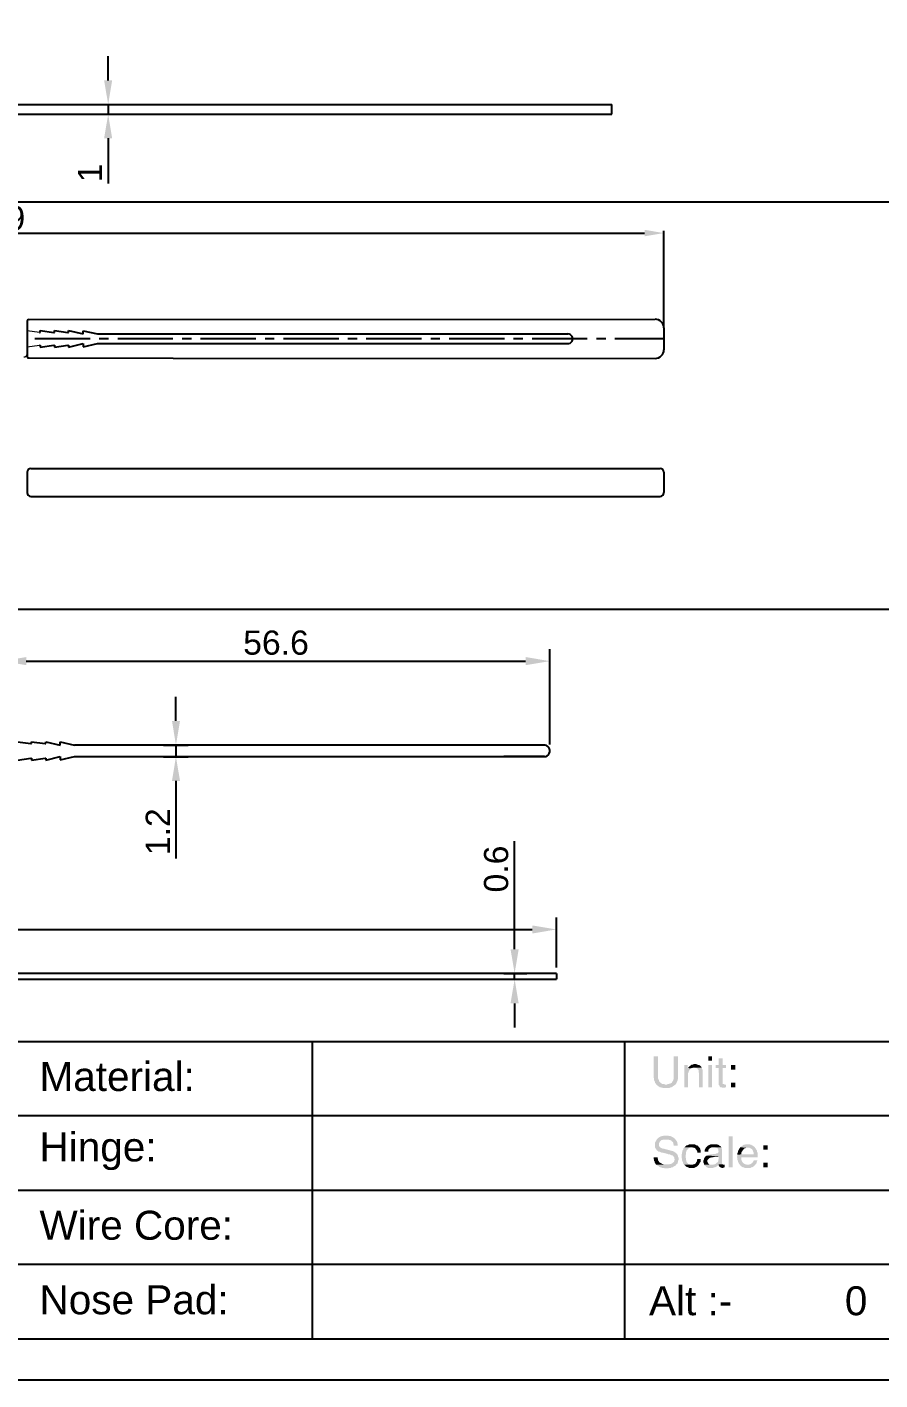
# Model space of a CAD drawing. Header units: millimetres. Extents: x 7018 to 13530, y 4187 to 5692.
# Drawn here: x 12832.3 to 12920.5, y 4951.9 to 5091.9 of the extents above; entities that cross this region are included whole.
import ezdxf

# ---------------------------------------------------------------- set-up
doc = ezdxf.new("R2010")
doc.units = ezdxf.units.MM
doc.linetypes.add('CENTER2', pattern=[28.575, 19.05, -3.175, 3.175, -3.175])
doc.linetypes.add('HIDDEN', pattern=[9.525, 6.35, -3.175])
for name, color, linetype in [('Center Line', 2, 'CENTER2'), ('Dimension', 3, 'Continuous'), ('PDF_Geometry', 7, 'Continuous')]:
    doc.layers.add(name, color=color, linetype=linetype)
doc.styles.get("Standard").update_dxf_attribs({"font": 'arial.ttf'})
doc.styles.add('样式 1', font='romant.shx')
doc.dimstyles.new('ISO-25$0', dxfattribs={"dimtxt": 2.5, "dimasz": 2.5, "dimexe": 0.5, "dimexo": 1, "dimgap": 1, "dimtad": 0, "dimtih": 1, "dimtoh": 1, "dimdec": 1, "dimzin": 10, "dimdsep": 46, "dimlunit": 6, "dimtxsty": '样式 1', "dimcen": 0, "dimclrd": 256, "dimclre": 256, "dimclrt": 7, "dimazin": 0, "dimtfac": 1, "dimtdec": 1, "dimtofl": 0, "dimtmove": 0, "dimatfit": 0, "dimfxl": 1, "dimtolj": 1, "dimtzin": 10, "dimarcsym": 0})
doc.dimstyles.new('Standard$0', dxfattribs={"dimtxt": 2.3, "dimasz": 2, "dimexe": 1, "dimexo": 1, "dimgap": 1, "dimtad": 1, "dimdec": 1, "dimzin": 0, "dimdsep": 46, "dimtxsty": 'Standard', "dimcen": 0, "dimclrd": 4, "dimclre": 4, "dimclrt": 4, "dimadec": 1, "dimazin": 0, "dimtfac": 1, "dimtdec": 1, "dimtofl": 0, "dimtmove": 0, "dimatfit": 0, "dimfxl": 1, "dimtfillclr": 256, "dimtolj": 1, "dimtzin": 0, "dimlwd": -1, "dimlwe": -1, "dimarcsym": 1})

# ---------------------------------------------------------------- blocks, each defined once
blk = doc.blocks.new('*D2847')
at = {"layer": 'Defpoints', "color": 0, "transparency": 16777216}
for p in [(12898.16, 5070.57), (12757.3, 5061.56), (12898.16, 5060.76)]:
    blk.add_point(p, dxfattribs=at)
at = {"layer": 'Dimension', "color": 3, "transparency": 16777216}
for p, q in [((12757.3, 5061.81), (12757.3, 5070.82)), ((12759.3, 5070.57), (12896.16, 5070.57)), ((12898.16, 5061.01), (12898.16, 5070.82))]:
    blk.add_line(p, q, dxfattribs=at)
for points in [[(12759.3, 5070.91), (12759.3, 5070.24), (12757.3, 5070.57)], [(12896.16, 5070.91), (12896.16, 5070.24), (12898.16, 5070.57)]]:
    blk.add_solid(points, dxfattribs=at)
at = {"layer": 'Dimension', "transparency": 16777216, "insert": (12827.73, 5072.1), "char_height": 2.5, "attachment_point": 5}
blk.add_mtext('\\A1;140.9', dxfattribs=at)
blk = doc.blocks.new('*D1930')
at = {"layer": 'Defpoints', "color": 0, "transparency": 16777216}
for p in [(12880.99, 4993.95), (12880.99, 4993.35), (12882.72, 4993.35)]:
    blk.add_point(p, dxfattribs=at)
at = {"layer": 'Dimension', "color": 0, "lineweight": -2, "transparency": 16777216}
for p, q in [((12882.72, 4996.45), (12882.72, 5007.65)), ((12881.61, 4993.95), (12883.97, 4993.95)), ((12881.61, 4993.35), (12883.97, 4993.35)), ((12882.72, 4993.35), (12882.72, 4993.95)), ((12882.72, 4990.85), (12882.72, 4988.35))]:
    blk.add_line(p, q, dxfattribs=at)
at = {"layer": 'Dimension', "color": 0, "transparency": 16777216}
for points in [[(12882.3, 4996.45), (12883.14, 4996.45), (12882.72, 4993.95)], [(12882.3, 4990.85), (12883.14, 4990.85), (12882.72, 4993.35)]]:
    blk.add_solid(points, dxfattribs=at)
at = {"layer": 'Dimension', "color": 0, "transparency": 16777216, "insert": (12880.82, 5004.75), "char_height": 2.5, "attachment_point": 5, "rotation": 90}
blk.add_mtext('0.6', dxfattribs=at)
blk = doc.blocks.new('*D2857')
at = {"layer": 'Defpoints', "color": 0, "transparency": 16777216}
for p in [(12886.36, 5026.27), (12829.71, 5018.48), (12886.36, 5017.02)]:
    blk.add_point(p, dxfattribs=at)
at = {"layer": 'Dimension', "color": 0, "lineweight": -2, "transparency": 16777216}
for p, q in [((12829.71, 5019.11), (12829.71, 5027.52)), ((12886.36, 5017.65), (12886.36, 5027.52)), ((12832.21, 5026.27), (12883.86, 5026.27))]:
    blk.add_line(p, q, dxfattribs=at)
at = {"layer": 'Dimension', "color": 0, "transparency": 16777216}
for points in [[(12832.21, 5026.69), (12832.21, 5025.85), (12829.71, 5026.27)], [(12883.86, 5026.69), (12883.86, 5025.85), (12886.36, 5026.27)]]:
    blk.add_solid(points, dxfattribs=at)
at = {"layer": 'Dimension', "color": 0, "transparency": 16777216, "insert": (12858.04, 5028.17), "char_height": 2.5, "attachment_point": 5}
blk.add_mtext('56.6', dxfattribs=at)
blk = doc.blocks.new('*D2858')
at = {"layer": 'Defpoints', "color": 0, "transparency": 16777216}
for p in [(12887.05, 4998.5), (12747.72, 4993.95), (12887.05, 4993.95)]:
    blk.add_point(p, dxfattribs=at)
at = {"layer": 'Dimension', "color": 0, "lineweight": -2, "transparency": 16777216}
for p, q in [((12747.72, 4994.57), (12747.72, 4999.75)), ((12887.05, 4994.57), (12887.05, 4999.75)), ((12750.22, 4998.5), (12884.55, 4998.5))]:
    blk.add_line(p, q, dxfattribs=at)
at = {"layer": 'Dimension', "color": 0, "transparency": 16777216}
for points in [[(12750.22, 4998.91), (12750.22, 4998.08), (12747.72, 4998.5)], [(12884.55, 4998.91), (12884.55, 4998.08), (12887.05, 4998.5)]]:
    blk.add_solid(points, dxfattribs=at)
at = {"layer": 'Dimension', "color": 0, "transparency": 16777216, "insert": (12817.39, 5000.4), "char_height": 2.5, "attachment_point": 5}
blk.add_mtext('139.3', dxfattribs=at)
blk = doc.blocks.new('*D2859')
at = {"layer": 'Defpoints', "color": 0, "transparency": 16777216}
for p in [(12845.77, 5017.58), (12845.77, 5016.38), (12847.69, 5016.38)]:
    blk.add_point(p, dxfattribs=at)
at = {"layer": 'Dimension', "color": 0, "lineweight": -2, "transparency": 16777216}
for p, q in [((12847.69, 5020.08), (12847.69, 5022.58)), ((12846.39, 5017.58), (12848.94, 5017.58)), ((12847.69, 5017.58), (12847.69, 5016.38)), ((12846.39, 5016.38), (12848.94, 5016.38)), ((12847.69, 5013.88), (12847.69, 5005.84))]:
    blk.add_line(p, q, dxfattribs=at)
at = {"layer": 'Dimension', "color": 0, "transparency": 16777216}
for points in [[(12847.28, 5020.08), (12848.11, 5020.08), (12847.69, 5017.58)], [(12847.28, 5013.88), (12848.11, 5013.88), (12847.69, 5016.38)]]:
    blk.add_solid(points, dxfattribs=at)
at = {"layer": 'Dimension', "color": 0, "transparency": 16777216, "insert": (12845.81, 5008.61), "char_height": 2.5, "attachment_point": 5, "rotation": 90}
blk.add_mtext('1.2', dxfattribs=at)
blk = doc.blocks.new('*D2941')
at = {"layer": 'Defpoints', "color": 0, "transparency": 16777216}
for p in [(12840.68, 5083.88), (12840.68, 5082.88), (12840.68, 5082.88)]:
    blk.add_point(p, dxfattribs=at)
at = {"layer": 'Dimension', "color": 0, "lineweight": -2, "transparency": 16777216}
for p, q in [((12840.68, 5086.38), (12840.68, 5088.88)), ((12840.68, 5083.88), (12840.68, 5082.88)), ((12841.3, 5083.88), (12841.93, 5083.88)), ((12841.3, 5082.88), (12841.93, 5082.88)), ((12840.68, 5080.38), (12840.68, 5075.71))]:
    blk.add_line(p, q, dxfattribs=at)
at = {"layer": 'Dimension', "color": 0, "transparency": 16777216}
for points in [[(12840.26, 5086.38), (12841.09, 5086.38), (12840.68, 5083.88)], [(12840.26, 5080.38), (12841.09, 5080.38), (12840.68, 5082.88)]]:
    blk.add_solid(points, dxfattribs=at)
at = {"layer": 'Dimension', "color": 0, "transparency": 16777216, "insert": (12838.8, 5076.8), "char_height": 2.5, "attachment_point": 5, "rotation": 90}
blk.add_mtext('1', dxfattribs=at)

msp = doc.modelspace()

# ---------------------------------------------------------------- hatches: boundary and pattern name
at = {"transparency": 33554559}
for points in [[(12897.553, 4985.378), (12897.101, 4985.378), (12897.101, 4983.166), (12897.147, 4983.076), (12897.147, 4982.895), (12897.192, 4982.805), (12897.237, 4982.715), (12897.237, 4982.624), (12897.282, 4982.579), (12897.327, 4982.534), (12897.372, 4982.444), (12898.365, 4982.444), (12898.275, 4982.444), (12898.185, 4982.489), (12898.004, 4982.489), (12897.959, 4982.534), (12897.869, 4982.579), (12897.824, 4982.624), (12897.778, 4982.67), (12897.733, 4982.715), (12897.688, 4982.76), (12897.643, 4982.85), (12897.643, 4982.895), (12897.598, 4982.986), (12897.553, 4983.076), (12897.553, 4983.347)], [(12899.629, 4985.378), (12899.178, 4985.378), (12899.178, 4983.347), (12899.178, 4983.031), (12899.132, 4982.94), (12899.132, 4982.895), (12899.087, 4982.805), (12899.042, 4982.76), (12898.997, 4982.67), (12898.952, 4982.624), (12898.862, 4982.579), (12898.816, 4982.534), (12898.726, 4982.534), (12898.636, 4982.489), (12898.546, 4982.489), (12898.455, 4982.444), (12897.372, 4982.444), (12897.417, 4982.399), (12897.462, 4982.354), (12897.553, 4982.309), (12897.598, 4982.263), (12897.688, 4982.218), (12897.733, 4982.173), (12897.824, 4982.173), (12897.914, 4982.128), (12898.004, 4982.128), (12898.094, 4982.083), (12898.726, 4982.083), (12898.816, 4982.128), (12898.907, 4982.173), (12898.952, 4982.173), (12899.042, 4982.218), (12899.087, 4982.263), (12899.178, 4982.309), (12899.223, 4982.354), (12899.313, 4982.399), (12899.313, 4982.444), (12899.403, 4982.489), (12899.448, 4982.579), (12899.493, 4982.624), (12899.493, 4982.715), (12899.539, 4982.805), (12899.584, 4982.85), (12899.584, 4982.94), (12899.629, 4983.031), (12899.629, 4983.347)], [(12903.149, 4984.926), (12903.149, 4985.378), (12902.743, 4985.378), (12902.743, 4984.926)], [(12904.232, 4985.152), (12903.826, 4985.152), (12903.826, 4984.475), (12903.51, 4984.475), (12903.51, 4984.159), (12903.826, 4984.159), (12903.826, 4982.444), (12903.871, 4982.354), (12903.916, 4982.309), (12903.916, 4982.263), (12903.962, 4982.218), (12904.007, 4982.173), (12904.097, 4982.173), (12904.187, 4982.128), (12904.458, 4982.128), (12904.593, 4982.173), (12904.593, 4982.444), (12904.458, 4982.444), (12904.368, 4982.489), (12904.277, 4982.489), (12904.232, 4982.534), (12904.232, 4984.159), (12904.593, 4984.159), (12904.593, 4984.475), (12904.232, 4984.475)], [(12900.622, 4984.475), (12900.261, 4984.475), (12900.261, 4982.173), (12900.667, 4982.173), (12900.667, 4983.392), (12900.667, 4983.617), (12900.712, 4983.708), (12900.712, 4983.798), (12900.757, 4983.843), (12900.802, 4983.933), (12900.847, 4983.978), (12900.847, 4983.978), (12900.893, 4984.069), (12900.938, 4984.114), (12900.622, 4984.159)], [(12901.344, 4984.565), (12901.254, 4984.565), (12901.163, 4984.52), (12901.073, 4984.52), (12900.983, 4984.475), (12900.938, 4984.43), (12900.847, 4984.385), (12900.802, 4984.339), (12900.712, 4984.249), (12900.622, 4984.159), (12900.938, 4984.114), (12901.028, 4984.159), (12901.118, 4984.159), (12901.163, 4984.204), (12902.066, 4984.204), (12902.021, 4984.294), (12901.976, 4984.339), (12901.931, 4984.385), (12901.885, 4984.43), (12901.795, 4984.475), (12901.705, 4984.475), (12901.66, 4984.52), (12901.57, 4984.52), (12901.479, 4984.565)], [(12902.066, 4984.204), (12901.254, 4984.204), (12901.344, 4984.204), (12901.434, 4984.159), (12901.524, 4984.159), (12901.615, 4984.114), (12901.66, 4984.069), (12901.66, 4984.024), (12901.705, 4983.978), (12901.75, 4983.933), (12901.75, 4983.708), (12901.795, 4983.617), (12901.795, 4982.173), (12902.156, 4982.173), (12902.156, 4983.978), (12902.111, 4984.069), (12902.111, 4984.159)], [(12903.149, 4982.173), (12903.149, 4984.475), (12902.743, 4984.475), (12902.743, 4982.173)], [(12905.541, 4983.978), (12905.541, 4984.475), (12905.09, 4984.475), (12905.09, 4983.978)], [(12905.541, 4982.173), (12905.541, 4982.624), (12905.09, 4982.624), (12905.09, 4982.173)], [(12897.462, 4976.802), (12897.417, 4976.757), (12897.372, 4976.667), (12897.327, 4976.577), (12897.282, 4976.532), (12897.237, 4976.441), (12897.237, 4975.945), (12897.282, 4975.855), (12897.327, 4975.809), (12897.372, 4975.719), (12897.417, 4975.674), (12897.417, 4975.629), (12897.508, 4975.584), (12897.553, 4975.539), (12897.643, 4975.494), (12897.733, 4975.494), (12897.824, 4975.448), (12897.914, 4975.403), (12898.004, 4975.403), (12898.546, 4975.268), (12898.636, 4975.223), (12898.771, 4975.223), (12898.862, 4975.178), (12898.952, 4975.133), (12898.997, 4975.133), (12899.087, 4975.087), (12899.132, 4975.042), (12899.132, 4975.042), (12899.178, 4974.952), (12899.223, 4974.907), (12899.223, 4974.817), (12899.268, 4974.726), (12899.268, 4974.636), (12899.223, 4974.591), (12899.223, 4974.501), (12899.178, 4974.41), (12899.087, 4974.365), (12899.042, 4974.32), (12899.042, 4974.32), (12898.952, 4974.275), (12898.907, 4974.23), (12898.816, 4974.23), (12898.726, 4974.185), (12898.455, 4974.185), (12897.372, 4974.14), (12897.462, 4974.094), (12897.508, 4974.049), (12897.598, 4974.004), (12897.643, 4973.959), (12897.733, 4973.914), (12897.778, 4973.869), (12897.869, 4973.869), (12897.959, 4973.824), (12898.139, 4973.824), (12898.23, 4973.779), (12898.636, 4973.779), (12898.726, 4973.824), (12898.907, 4973.824), (12898.952, 4973.869), (12899.042, 4973.869), (12899.132, 4973.914), (12899.178, 4973.959), (12899.268, 4974.004), (12899.313, 4974.049), (12899.358, 4974.049), (12899.403, 4974.094), (12899.448, 4974.185), (12899.539, 4974.23), (12899.584, 4974.32), (12899.584, 4974.365), (12899.629, 4974.456), (12899.629, 4974.546), (12899.674, 4974.636), (12899.674, 4974.862), (12899.629, 4974.952), (12899.629, 4975.042), (12899.584, 4975.133), (12899.539, 4975.178), (12899.539, 4975.268), (12899.448, 4975.313), (12899.448, 4975.313), (12899.403, 4975.358), (12899.358, 4975.403), (12899.268, 4975.448), (12899.223, 4975.494), (12899.132, 4975.539), (12899.042, 4975.584), (12898.952, 4975.584), (12898.816, 4975.629), (12898.275, 4975.764), (12898.275, 4975.764), (12898.139, 4975.809), (12898.049, 4975.809), (12897.959, 4975.855), (12897.869, 4975.9), (12897.824, 4975.9), (12897.778, 4975.945), (12897.733, 4975.99), (12897.688, 4976.035), (12897.643, 4976.125), (12897.643, 4976.351), (12897.688, 4976.441), (12897.733, 4976.532), (12897.778, 4976.577), (12897.824, 4976.622), (12897.869, 4976.667), (12897.914, 4976.712), (12898.004, 4976.712), (12898.094, 4976.757), (12898.365, 4976.757)], [(12898.365, 4977.163), (12898.139, 4977.163), (12898.049, 4977.118), (12897.959, 4977.118), (12897.869, 4977.073), (12897.824, 4977.073), (12897.733, 4977.028), (12897.688, 4976.983), (12897.598, 4976.938), (12897.553, 4976.893), (12897.508, 4976.848), (12897.462, 4976.802), (12898.365, 4976.757), (12898.636, 4976.757), (12898.726, 4976.712), (12898.816, 4976.712), (12898.862, 4976.667), (12898.952, 4976.622), (12898.952, 4976.577), (12899.042, 4976.532), (12899.087, 4976.486), (12899.132, 4976.396), (12899.132, 4976.306), (12899.178, 4976.216), (12899.178, 4976.125), (12899.584, 4976.125), (12899.584, 4976.306), (12899.539, 4976.396), (12899.539, 4976.486), (12899.493, 4976.577), (12899.448, 4976.622), (12899.403, 4976.712), (12899.358, 4976.757), (12899.313, 4976.848), (12899.223, 4976.893), (12899.223, 4976.893), (12899.132, 4976.983), (12899.087, 4976.983), (12898.997, 4977.028), (12898.907, 4977.073), (12898.862, 4977.118), (12898.681, 4977.118), (12898.591, 4977.163), (12898.501, 4977.163)], [(12904.864, 4973.869), (12904.864, 4977.073), (12905.27, 4977.073), (12905.27, 4973.869)], [(12900.306, 4975.945), (12900.216, 4975.855), (12900.17, 4975.809), (12900.17, 4975.719), (12900.125, 4975.674), (12900.08, 4975.584), (12900.08, 4975.494), (12900.035, 4975.403), (12900.035, 4975.313), (12899.99, 4975.223), (12899.99, 4974.862), (12900.035, 4974.771), (12900.035, 4974.591), (12900.08, 4974.501), (12900.125, 4974.41), (12900.125, 4974.32), (12900.17, 4974.275), (12900.216, 4974.185), (12900.261, 4974.14), (12901.028, 4974.14), (12900.893, 4974.14), (12900.847, 4974.185), (12900.757, 4974.23), (12900.667, 4974.23), (12900.622, 4974.32), (12900.577, 4974.365), (12900.531, 4974.41), (12900.486, 4974.501), (12900.486, 4974.546), (12900.441, 4974.636), (12900.441, 4974.817), (12900.396, 4974.952), (12900.396, 4975.133), (12900.441, 4975.223), (12900.441, 4975.403), (12900.486, 4975.494), (12900.486, 4975.584), (12900.531, 4975.629), (12900.577, 4975.674), (12900.577, 4975.719), (12900.667, 4975.764), (12900.712, 4975.855), (12900.802, 4975.9), (12900.847, 4975.9), (12900.938, 4975.945), (12901.028, 4975.945)], [(12901.073, 4976.261), (12900.802, 4976.261), (12900.712, 4976.216), (12900.622, 4976.171), (12900.531, 4976.171), (12900.486, 4976.125), (12900.396, 4976.035), (12900.351, 4975.99), (12900.306, 4975.945), (12901.118, 4975.945), (12901.208, 4975.9), (12901.299, 4975.9), (12901.389, 4975.855), (12901.434, 4975.809), (12901.479, 4975.719), (12901.524, 4975.674), (12901.57, 4975.584), (12901.615, 4975.494), (12901.615, 4975.403), (12901.976, 4975.403), (12901.976, 4975.629), (12901.931, 4975.674), (12901.931, 4975.764), (12901.885, 4975.855), (12901.84, 4975.9), (12901.795, 4975.99), (12901.705, 4976.035), (12901.705, 4976.08), (12901.66, 4976.125), (12901.57, 4976.171), (12901.479, 4976.171), (12901.434, 4976.216), (12901.344, 4976.261), (12901.163, 4976.261)], [(12902.562, 4975.087), (12902.517, 4975.042), (12902.427, 4974.997), (12902.427, 4974.952), (12902.382, 4974.907), (12902.337, 4974.817), (12902.292, 4974.771), (12902.292, 4974.681), (12902.247, 4974.591), (12902.247, 4974.365), (12902.292, 4974.275), (12902.292, 4974.185), (12902.337, 4974.14), (12903.059, 4974.14), (12902.923, 4974.14), (12902.833, 4974.185), (12902.788, 4974.23), (12902.743, 4974.275), (12902.698, 4974.365), (12902.653, 4974.456), (12902.653, 4974.591), (12902.698, 4974.681), (12902.743, 4974.726), (12902.788, 4974.771), (12902.833, 4974.817), (12902.923, 4974.862), (12903.014, 4974.862), (12903.104, 4974.907), (12903.194, 4974.907), (12903.555, 4974.997), (12903.736, 4974.997), (12903.826, 4975.042)], [(12904.097, 4975.945), (12903.285, 4975.945), (12903.465, 4975.945), (12903.51, 4975.9), (12903.6, 4975.9), (12903.691, 4975.855), (12903.736, 4975.809), (12903.781, 4975.719), (12903.781, 4975.629), (12903.826, 4975.539), (12903.826, 4975.539), (12903.781, 4975.448), (12903.781, 4975.403), (12903.736, 4975.358), (12903.646, 4975.313), (12903.6, 4975.313), (12903.51, 4975.268), (12903.014, 4975.223), (12902.878, 4975.178), (12902.788, 4975.178), (12902.698, 4975.133), (12902.653, 4975.133), (12902.562, 4975.087), (12903.826, 4975.042), (12903.826, 4974.726), (12903.781, 4974.636), (12903.781, 4974.501), (12903.736, 4974.41), (12903.646, 4974.365), (12903.6, 4974.32), (12903.555, 4974.275), (12903.51, 4974.23), (12903.42, 4974.185), (12903.33, 4974.185), (12903.239, 4974.14), (12902.337, 4974.14), (12902.382, 4974.049), (12902.472, 4974.004), (12902.517, 4973.959), (12902.562, 4973.914), (12902.653, 4973.869), (12902.743, 4973.824), (12903.285, 4973.824), (12903.33, 4973.869), (12903.42, 4973.869), (12903.51, 4973.914), (12903.6, 4973.959), (12903.646, 4974.004), (12903.736, 4974.094), (12903.736, 4974.094), (12903.826, 4974.185), (12904.232, 4974.185), (12904.187, 4974.275), (12904.187, 4975.719), (12904.142, 4975.809), (12904.142, 4975.9)], [(12903.33, 4976.261), (12903.014, 4976.261), (12902.923, 4976.216), (12902.833, 4976.171), (12902.788, 4976.171), (12902.698, 4976.125), (12902.653, 4976.08), (12902.608, 4976.035), (12902.562, 4975.99), (12902.517, 4975.945), (12902.472, 4975.855), (12902.427, 4975.764), (12902.382, 4975.674), (12902.382, 4975.494), (12902.743, 4975.494), (12902.743, 4975.629), (12902.788, 4975.719), (12902.833, 4975.764), (12902.878, 4975.855), (12902.923, 4975.855), (12903.014, 4975.9), (12903.104, 4975.945), (12904.097, 4975.945), (12904.052, 4976.035), (12903.962, 4976.08), (12903.916, 4976.125), (12903.871, 4976.171), (12903.781, 4976.216), (12903.736, 4976.216), (12903.646, 4976.261), (12903.42, 4976.261)], [(12906.85, 4976.261), (12906.624, 4976.261), (12906.534, 4976.216), (12906.444, 4976.216), (12906.354, 4976.171), (12906.308, 4976.125), (12906.218, 4976.08), (12906.173, 4976.035), (12906.083, 4975.99), (12906.038, 4975.945), (12906.85, 4975.9), (12907.031, 4975.9), (12907.121, 4975.855), (12907.166, 4975.809), (12907.256, 4975.764), (12907.301, 4975.719), (12907.301, 4975.719), (12907.346, 4975.629), (12907.392, 4975.584), (12907.392, 4975.494), (12907.437, 4975.403), (12907.437, 4975.223), (12906.173, 4975.223), (12905.767, 4975.178), (12905.767, 4975.087), (12905.722, 4974.997), (12905.722, 4974.907), (12905.767, 4974.817), (12905.767, 4974.636), (12905.812, 4974.546), (12905.812, 4974.456), (12905.857, 4974.41), (12905.902, 4974.32), (12905.947, 4974.23), (12905.992, 4974.185), (12906.038, 4974.14), (12906.85, 4974.14), (12906.76, 4974.14), (12906.669, 4974.185), (12906.579, 4974.185), (12906.489, 4974.23), (12906.444, 4974.275), (12906.354, 4974.32), (12906.308, 4974.365), (12906.308, 4974.41), (12906.263, 4974.456), (12906.218, 4974.546), (12906.218, 4974.591), (12906.173, 4974.681), (12906.173, 4974.907), (12907.843, 4974.907), (12907.843, 4975.403), (12907.798, 4975.494), (12907.798, 4975.584), (12907.753, 4975.674), (12907.707, 4975.719), (12907.662, 4975.809), (12907.617, 4975.855), (12907.572, 4975.945), (12907.527, 4975.99), (12907.482, 4976.035), (12907.392, 4976.08), (12907.346, 4976.125), (12907.256, 4976.171), (12907.211, 4976.216), (12907.121, 4976.216), (12907.031, 4976.261), (12906.94, 4976.261)], [(12906.038, 4975.945), (12906.038, 4975.9), (12905.947, 4975.809), (12905.947, 4975.764), (12905.902, 4975.674), (12905.857, 4975.629), (12905.812, 4975.539), (12905.812, 4975.448), (12905.767, 4975.358), (12905.767, 4975.178), (12906.173, 4975.223), (12906.173, 4975.403), (12906.218, 4975.494), (12906.263, 4975.539), (12906.308, 4975.629), (12906.354, 4975.674), (12906.354, 4975.719), (12906.444, 4975.764), (12906.489, 4975.855), (12906.579, 4975.855), (12906.669, 4975.9), (12906.85, 4975.9)], [(12908.881, 4975.719), (12908.881, 4976.171), (12908.43, 4976.171), (12908.43, 4975.719)], [(12897.508, 4974.907), (12897.101, 4974.907), (12897.101, 4974.726), (12897.147, 4974.636), (12897.147, 4974.546), (12897.192, 4974.501), (12897.192, 4974.41), (12897.237, 4974.32), (12897.282, 4974.275), (12897.327, 4974.185), (12897.372, 4974.14), (12898.455, 4974.185), (12898.139, 4974.185), (12898.049, 4974.23), (12897.959, 4974.23), (12897.914, 4974.275), (12897.824, 4974.32), (12897.778, 4974.365), (12897.733, 4974.365), (12897.688, 4974.41), (12897.643, 4974.501), (12897.598, 4974.546), (12897.553, 4974.636), (12897.553, 4974.726), (12897.508, 4974.817)], [(12901.976, 4974.726), (12901.615, 4974.726), (12901.615, 4974.681), (12901.57, 4974.591), (12901.57, 4974.501), (12901.524, 4974.41), (12901.479, 4974.365), (12901.434, 4974.275), (12901.344, 4974.23), (12901.299, 4974.185), (12901.208, 4974.185), (12901.118, 4974.14), (12900.261, 4974.14), (12900.306, 4974.094), (12900.396, 4974.049), (12900.441, 4973.959), (12900.531, 4973.914), (12900.577, 4973.914), (12900.667, 4973.869), (12900.757, 4973.824), (12901.299, 4973.824), (12901.389, 4973.869), (12901.479, 4973.914), (12901.57, 4973.959), (12901.615, 4974.004), (12901.66, 4974.049), (12901.705, 4974.094), (12901.75, 4974.14), (12901.795, 4974.185), (12901.84, 4974.275), (12901.885, 4974.365), (12901.931, 4974.41), (12901.976, 4974.501), (12901.976, 4974.591)], [(12904.232, 4974.185), (12903.826, 4974.185), (12903.826, 4974.094), (12904.323, 4974.14), (12904.323, 4974.14)], [(12904.458, 4974.14), (12904.323, 4974.14), (12903.826, 4974.094), (12903.871, 4974.004), (12903.916, 4973.959), (12903.916, 4973.959), (12903.962, 4973.869), (12904.052, 4973.869), (12904.142, 4973.824), (12904.323, 4973.824), (12904.368, 4973.869), (12904.458, 4973.869)], [(12907.843, 4974.591), (12907.437, 4974.591), (12907.437, 4974.546), (12907.392, 4974.456), (12907.346, 4974.41), (12907.301, 4974.32), (12907.211, 4974.275), (12907.166, 4974.23), (12907.076, 4974.185), (12907.031, 4974.185), (12906.94, 4974.14), (12906.038, 4974.14), (12906.083, 4974.049), (12906.128, 4974.004), (12906.218, 4973.959), (12906.263, 4973.914), (12906.354, 4973.869), (12906.444, 4973.869), (12906.534, 4973.824), (12907.121, 4973.824), (12907.166, 4973.869), (12907.256, 4973.869), (12907.346, 4973.914), (12907.392, 4973.959), (12907.482, 4974.004), (12907.527, 4974.049), (12907.572, 4974.14), (12907.662, 4974.185), (12907.707, 4974.275), (12907.753, 4974.32), (12907.753, 4974.41), (12907.798, 4974.501)], [(12908.881, 4973.869), (12908.881, 4974.365), (12908.43, 4974.365), (12908.43, 4973.869)]]:
    msp.add_hatch(color=256, dxfattribs=at).paths.add_polyline_path(points)

# ---------------------------------------------------------------- linework, layer by layer
for p, q in [((12754.826, 5083.884), (12892.77, 5083.884)), ((12754.826, 5082.884), (12892.77, 5082.884)), ((12892.77, 5082.884), (12892.77, 5083.884)), ((12661.493, 5073.816), (13057.931, 5073.816)), ((12661.493, 5031.644), (13057.931, 5031.644)), ((12831.292, 5017.933), (12832.681, 5017.733)), ((12832.681, 5017.733), (12832.76, 5017.733)), ((12832.76, 5017.733), (12832.76, 5017.933)), ((12832.76, 5017.933), (12834.148, 5017.733)), ((12834.148, 5017.733), (12834.227, 5017.733)), ((12834.227, 5017.733), (12834.227, 5017.933)), ((12834.227, 5017.933), (12835.712, 5017.583)), ((12835.712, 5017.583), (12835.712, 5017.901)), ((12835.712, 5017.901), (12837.212, 5017.583)), ((12831.292, 5016.033), (12832.681, 5016.233)), ((12832.681, 5016.233), (12832.76, 5016.233)), ((12832.76, 5016.233), (12832.76, 5016.033)), ((12832.76, 5016.033), (12834.148, 5016.233)), ((12834.148, 5016.233), (12834.227, 5016.233)), ((12834.227, 5016.033), (12835.712, 5016.383)), ((12834.227, 5016.233), (12834.227, 5016.033)), ((12835.712, 5016.383), (12835.712, 5016.065)), ((12835.712, 5016.065), (12837.212, 5016.383)), ((12887.051, 4993.946), (12747.72, 4993.946)), ((12747.72, 4993.346), (12887.051, 4993.346)), ((12887.051, 4993.946), (12887.051, 4993.346)), ((12648.676, 4956.132), (13057.931, 4956.132))]:
    msp.add_line(p, q)
at = {"ltscale": 1000}
for p, q in [((12832.291, 5061.412), (12832.291, 5057.846)), ((12832.291, 5060.465), (12832.291, 5058.794)), ((12832.491, 5061.612), (12897.258, 5061.655)), ((12898.159, 5060.755), (12898.159, 5058.503)), ((12832.491, 5057.646), (12847.385, 5057.636)), ((12847.385, 5057.636), (12897.258, 5057.603)), ((12832.291, 5045.814), (12832.291, 5043.714)), ((12832.691, 5046.214), (12897.759, 5046.214)), ((12898.159, 5045.814), (12898.159, 5043.714)), ((12832.691, 5043.314), (12897.759, 5043.314))]:
    msp.add_line(p, q, dxfattribs=at)
at = {"color": 11}
for p, q in [((12833.658, 5060.279), (12833.658, 5060.479)), ((12833.658, 5060.479), (12835.047, 5060.279)), ((12835.126, 5060.279), (12835.126, 5060.479)), ((12835.126, 5060.479), (12836.514, 5060.279)), ((12836.593, 5060.279), (12836.593, 5060.479)), ((12836.593, 5060.479), (12838.078, 5060.129)), ((12838.078, 5060.129), (12838.078, 5060.447)), ((12838.078, 5060.447), (12839.578, 5060.129)), ((12833.579, 5060.279), (12833.658, 5060.279)), ((12835.047, 5060.279), (12835.126, 5060.279)), ((12836.514, 5060.279), (12836.593, 5060.279)), ((12836.593, 5058.779), (12838.078, 5059.129)), ((12838.078, 5059.129), (12838.078, 5058.811)), ((12838.078, 5058.811), (12839.578, 5059.129)), ((12839.578, 5060.129), (12888.219, 5060.129)), ((12839.578, 5059.129), (12888.208, 5059.129)), ((12833.579, 5058.979), (12833.658, 5058.979)), ((12833.658, 5058.979), (12833.658, 5058.779)), ((12833.658, 5058.779), (12835.047, 5058.979)), ((12835.047, 5058.979), (12835.126, 5058.979)), ((12835.126, 5058.979), (12835.126, 5058.779)), ((12835.126, 5058.779), (12836.514, 5058.979)), ((12836.514, 5058.979), (12836.593, 5058.979)), ((12836.593, 5058.979), (12836.593, 5058.779))]:
    msp.add_line(p, q, dxfattribs=at)
msp.add_lwpolyline([(13061.969, 4951.873), (13061.969, 5248.873), (12641.969, 5248.873), (12641.969, 4951.873)], close=True)
msp.add_lwpolyline([(12837.212, 5016.383), (12881.158, 5016.383), (12885.794, 5016.383, 1.0093016), (12885.716, 5017.583), (12837.212, 5017.583)], format="xyb")
for points in [[(12885.799, 5016.383), (12881.611, 5016.384)], [(12661.493, 4986.912), (13057.931, 4986.912)], [(12861.763, 4986.912), (12861.763, 4956.132)], [(12894.078, 4986.912), (12894.078, 4956.132)], [(12661.493, 4979.24), (12957.624, 4979.24)], [(12661.493, 4971.522), (13010.564, 4971.522)], [(12661.493, 4963.849), (12957.624, 4963.849)]]:
    msp.add_lwpolyline(points)
at = {"ltscale": 1000}
for centre, radius, start, end in [((12832.491, 5061.412), 0.2, 90.03794, 180), ((12897.259, 5060.755), 0.9, 0, 90.03794), ((12832.491, 5057.846), 0.2, 180, 269.96207), ((12897.259, 5058.503), 0.9, 269.96207, 0), ((12832.691, 5045.814), 0.4, 90, 180), ((12897.759, 5045.814), 0.4, 0, 90), ((12832.691, 5043.714), 0.4, 180, 270), ((12897.759, 5043.714), 0.4, 270, 0)]:
    msp.add_arc(centre, radius, start, end, dxfattribs=at)
at = {"color": 11}
msp.add_arc((12888.229, 5059.629), 0.5, 267.65587, 91.33138, dxfattribs=at)
at = {"color": 1, "linetype": 'HIDDEN', "lineweight": 9, "ltscale": 0.2}
msp.add_arc((12831.973, 5058.064), 0.318, 270.00045, 359.99955, dxfattribs=at)
at = {"layer": 'Center Line', "ltscale": 0.3}
msp.add_lwpolyline([(12833.091, 5059.65), (12898.159, 5059.65)], dxfattribs=at)
at = {"layer": 'PDF_Geometry', "color": 11, "lineweight": 9}
for p, q in [((12833.579, 5060.279), (12832.291, 5060.465)), ((12832.291, 5058.794), (12833.579, 5058.979))]:
    msp.add_line(p, q, dxfattribs=at)

# ---------------------------------------------------------------- texts
at = {"char_height": 2.99966, "width": 34.34827, "attachment_point": 5}
for s, insert in [('\\pxql;Material:', (12850.751, 4983.255)), ('\\pxql;Hinge:', (12850.751, 4975.537)), ('\\pxql; Wire Core:', (12849.583, 4967.864)), ('\\pxql;Nose Pad:', (12850.751, 4960.147)), ('\\pxql;Alt :-          0', (12913.795, 4960.047))]:
    msp.add_mtext(s, dxfattribs=dict(at, insert=insert))

# ---------------------------------------------------------------- dimensions: what is measured, and where the dimension line sits
at = {"layer": 'Dimension'}
for base, p1, p2, picture, middle in [((12840.675, 5082.884), (12840.675, 5083.884), (12840.675, 5082.884), '*D2941', (12838.795, 5076.799)), ((12847.695, 5016.383), (12845.77, 5017.583), (12845.77, 5016.383), '*D2859', (12845.815, 5008.613))]:
    dim = msp.add_linear_dim(base=base, p1=p1, p2=p2, angle=90, dimstyle='ISO-25$0', override={"dimexe": 1.25, "dimexo": 0.625, "dimgap": 0.625, "dimtad": 1, "dimtih": 0, "dimtoh": 0, "dimzin": 8, "dimlunit": 2, "dimtxsty": 'Standard', "dimcen": 2.5, "dimclrd": 0, "dimclre": 0, "dimclrt": 0, "dimadec": 0, "dimtp": 0.2, "dimtm": 0.2, "dimtdec": 2, "dimtofl": 1, "dimatfit": 3, "dimtolj": 0, "dimtzin": 8}, dxfattribs=at)
    dim.commit()
    dim.dimension.update_dxf_attribs({"geometry": picture, "text_midpoint": middle})
for base, p1, p2, dimstyle, override, picture, middle in [((12898.159, 5070.572), (12757.296, 5061.556), (12898.159, 5060.755), 'Standard$0', {"dimtxt": 2.5, "dimexe": 0.25, "dimexo": 0.25, "dimgap": 0.25, "dimtad": 3, "dimclrd": 3, "dimclre": 3, "dimclrt": 256, "dimadec": 2, "dimtdec": 2, "dimatfit": 3}, '*D2847', (12827.727, 5072.098)), ((12886.361, 5026.271), (12829.712, 5018.483), (12886.361, 5017.022), 'ISO-25$0', {"dimexe": 1.25, "dimexo": 0.625, "dimgap": 0.625, "dimtad": 1, "dimtih": 0, "dimtoh": 0, "dimzin": 8, "dimlunit": 2, "dimtxsty": 'Standard', "dimcen": 2.5, "dimclrd": 0, "dimclre": 0, "dimclrt": 0, "dimadec": 0, "dimtp": 0.2, "dimtm": 0.2, "dimtdec": 2, "dimtofl": 1, "dimatfit": 3, "dimtolj": 0, "dimtzin": 8}, '*D2857', (12858.036, 5028.173)), ((12887.051, 4998.496), (12747.72, 4993.946), (12887.051, 4993.946), 'ISO-25$0', {"dimexe": 1.25, "dimexo": 0.625, "dimgap": 0.625, "dimtad": 1, "dimtih": 0, "dimtoh": 0, "dimzin": 8, "dimlunit": 2, "dimtxsty": 'Standard', "dimcen": 2.5, "dimclrd": 0, "dimclre": 0, "dimclrt": 0, "dimadec": 0, "dimtp": 0.2, "dimtm": 0.2, "dimtdec": 2, "dimtofl": 1, "dimatfit": 3, "dimtolj": 0, "dimtzin": 8}, '*D2858', (12817.386, 5000.398))]:
    dim = msp.add_linear_dim(base=base, p1=p1, p2=p2, dimstyle=dimstyle, override=override, dxfattribs=at)
    dim.commit()
    dim.dimension.update_dxf_attribs({"geometry": picture, "text_midpoint": middle})
dim = msp.add_linear_dim(base=(12882.721, 4993.346), p1=(12880.986, 4993.946), p2=(12880.986, 4993.346), angle=90, dimstyle='ISO-25$0', override={"dimexe": 1.25, "dimexo": 0.625, "dimgap": 0.625, "dimtad": 1, "dimtih": 0, "dimtoh": 0, "dimzin": 8, "dimlunit": 2, "dimtxsty": 'Standard', "dimcen": 2.5, "dimclrd": 0, "dimclre": 0, "dimclrt": 0, "dimadec": 0, "dimtp": 0.2, "dimtm": 0.2, "dimtdec": 2, "dimtofl": 1, "dimatfit": 3, "dimtolj": 0, "dimtzin": 8}, dxfattribs=at)
dim.commit()
dim.dimension.update_dxf_attribs({"geometry": '*D1930', "text_midpoint": (12882.721, 5004.746), "dimtype": 160})

doc.saveas('drawing.dxf')
